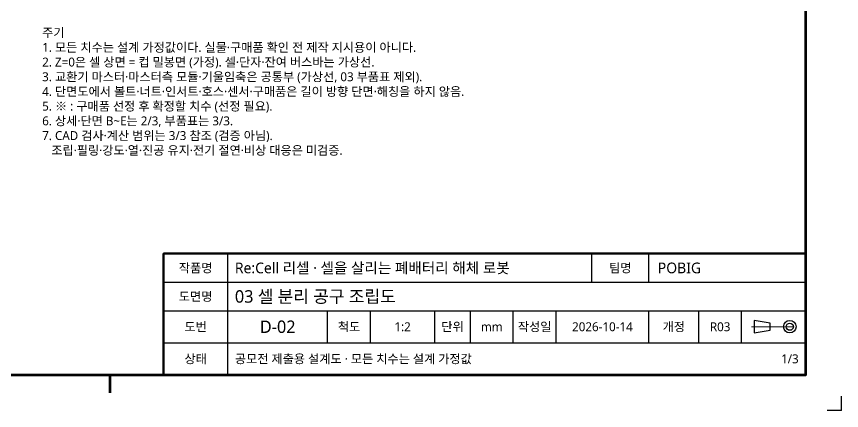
# Model space of a CAD drawing. Header units: millimetres. Extents: x 0 to 1800, y -680 to 297.
# Drawn here: x 648.8 to 880, y 0 to 110.5 of the extents above; entities that cross this region are included whole.
import ezdxf
from ezdxf.enums import TextEntityAlignment as Align

# ---------------------------------------------------------------- set-up
doc = ezdxf.new("R2010")
doc.units = ezdxf.units.MM
doc.linetypes.add('KS_CENTER', pattern=[17, 12, -2, 1, -2])
for name, color, linetype, lineweight in [('CENTER', 1, 'KS_CENTER', 18), ('FRAME', 7, 'Continuous', 70), ('SYMBOL', 7, 'Continuous', 25), ('TABLE', 7, 'Continuous', 25), ('TABLE_THK', 7, 'Continuous', 50), ('TEXT', 7, 'Continuous', 25)]:
    doc.layers.add(name, color=color, linetype=linetype, lineweight=lineweight)
doc.styles.add('KS', font='malgun.ttf')

# ---------------------------------------------------------------- blocks, each defined once
blk = doc.blocks.new('D-02_R03_1of3')
at = {"layer": 'CENTER'}
blk.add_line((394.75, 23.5), (408, 23.5), dxfattribs=at)
at = {"layer": 'FRAME'}
blk.add_line((215, 10), (215, 5), dxfattribs=at)
blk.add_lwpolyline([(20, 10), (410, 10), (410, 287), (20, 287)], close=True, dxfattribs=at)
at = {"layer": 'SYMBOL'}
blk.add_lwpolyline([(395.5, 21.75), (400, 22.5), (400, 24.5), (395.5, 25.25)], close=True, dxfattribs=at)
for radius in [1.75, 1]:
    blk.add_circle((405.5, 23.5), radius, dxfattribs=at)
at = {"layer": 'TABLE'}
for p, q in [((248, 36), (248, 44)), ((350, 36), (350, 44)), ((366, 36), (366, 44)), ((230, 36), (410, 36)), ((248, 28), (248, 36)), ((230, 28), (410, 28)), ((248, 19), (248, 28)), ((276, 19), (276, 28)), ((288, 19), (288, 28)), ((306, 19), (306, 28)), ((316, 19), (316, 28)), ((328, 19), (328, 28)), ((340, 19), (340, 28)), ((366, 19), (366, 28)), ((380, 19), (380, 28)), ((392, 19), (392, 28)), ((230, 19), (410, 19)), ((248, 10), (248, 19)), ((420, 0), (420, 4)), ((420, 0), (416, 0))]:
    blk.add_line(p, q, dxfattribs=at)
at = {"layer": 'TABLE_THK'}
blk.add_lwpolyline([(230, 10), (410, 10), (410, 44), (230, 44)], close=True, dxfattribs=at)
at = {"layer": 'TEXT', "style": 'KS'}
for s, p in [('주기', (196, 104)), ('1. 모든 치수는 설계 가정값이다. 실물·구매품 확인 전 제작 지시용이 아니다.', (196, 99.875)), ('2. Z=0은 셀 상면 = 컵 밀봉면 (가정). 셀·단자·잔여 버스바는 가상선.', (196, 95.75)), ('3. 교환기 마스터·마스터측 모듈·기울임축은 공통부 (가상선, 03 부품표 제외).', (196, 91.625)), ('4. 단면도에서 볼트·너트·인서트·호스·센서·구매품은 길이 방향 단면·해칭을 하지 않음.', (196, 87.5)), ('5. ※ : 구매품 선정 후 확정할 치수 (선정 필요).', (196, 83.375)), ('6. 상세·단면 B~E는 2/3, 부품표는 3/3.', (196, 79.25)), ('7. CAD 검사·계산 범위는 3/3 참조 (검증 아님).', (196, 75.125)), ('   조립·필링·강도·열·진공 유지·전기 절연·비상 대응은 미검증.', (196, 71))]:
    blk.add_text(s, height=2.5, dxfattribs=at).set_placement(p, align=Align.BOTTOM_LEFT)
for s, height, p in [('Re:Cell 리셀 · 셀을 살리는 폐배터리 해체 로봇', 3, (250, 40)), ('POBIG', 3, (368.52174, 40)), ('03 셀 분리 공구 조립도', 3.5, (250, 32)), ('공모전 제출용 설계도 · 모든 치수는 설계 가정값', 2.5, (250, 14.5))]:
    blk.add_text(s, height=height, dxfattribs=at).set_placement(p, align=Align.MIDDLE_LEFT)
for s, height, p in [('작품명', 2.5, (239, 40)), ('팀명', 2.5, (358, 40)), ('도면명', 2.5, (239, 32)), ('도번', 2.5, (239, 23.5)), ('D-02', 3.5, (262, 23.5)), ('척도', 2.5, (282, 23.5)), ('1:2', 2.5, (297, 23.5)), ('단위', 2.5, (311, 23.5)), ('mm', 2.5, (322, 23.5)), ('작성일', 2.5, (334, 23.5)), ('2026-10-14', 2.5, (353, 23.5)), ('개정', 2.5, (373, 23.5)), ('R03', 2.5, (386, 23.5)), ('상태', 2.5, (239, 14.5))]:
    blk.add_text(s, height=height, dxfattribs=at).set_placement(p, align=Align.MIDDLE_CENTER)
blk.add_text('1/3', height=2.5, dxfattribs=at).set_placement((408, 14.5), align=Align.MIDDLE_RIGHT)

msp = doc.modelspace()

# ---------------------------------------------------------------- block references
msp.add_blockref('D-02_R03_1of3', (460, 0))

doc.saveas('drawing.dxf')
